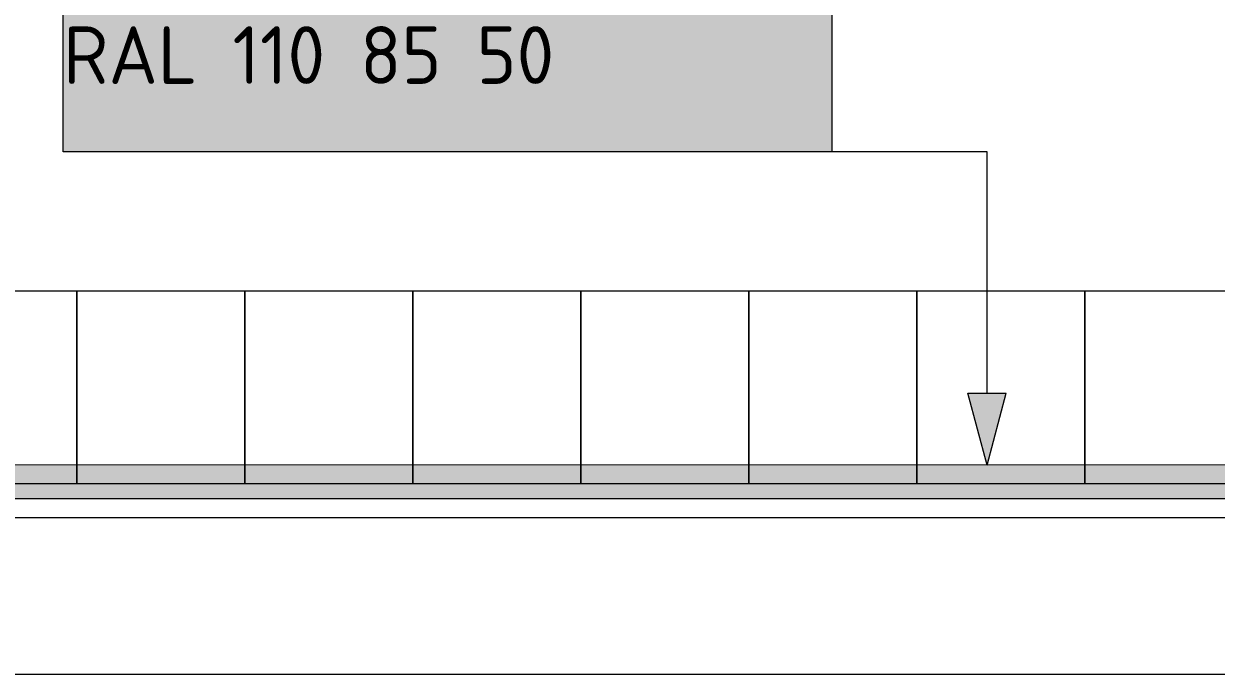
# Model space of a CAD drawing. Header units: millimetres. Extents: x 0 to 1189, y 0 to 841.
# Drawn here: x 262.12 to 286.95, y 490.37 to 503.91 of the extents above; entities that cross this region are included whole.
import ezdxf

# ---------------------------------------------------------------- set-up
doc = ezdxf.new("R2010")
doc.units = ezdxf.units.MM

msp = doc.modelspace()

# ---------------------------------------------------------------- hatches: boundary and pattern name
at = {"true_color": 0xffffff}
h = msp.add_hatch(color=7, dxfattribs=at)
h.dxf.hatch_style = 2
h.paths.add_polyline_path([(262.933402, 506.425544), (278.947426, 506.425544), (278.947426, 501.248536), (262.933402, 501.248536)])
at = {"true_color": 0x0077b0}
h = msp.add_hatch(color=144, dxfattribs=at)
h.dxf.hatch_style = 2
h.paths.add_polyline_path([(282.179431, 494.726527), (281.77943, 496.219529), (282.579432, 496.219529)])
at = {"true_color": 0xdcd214}
h = msp.add_hatch(color=52, dxfattribs=at)
h.dxf.hatch_style = 2
h.paths.add_polyline_path([(295.996452, 494.723527), (295.996452, 494.023525), (255.39839, 494.033525), (255.39839, 494.733527)])

# ---------------------------------------------------------------- linework, layer by layer
at = {"color": 144, "lineweight": 0, "true_color": 0x0077b0}
for points in [[(262.933402, 501.248536), (262.933402, 506.425544)], [(278.947426, 506.425544), (278.947426, 501.248536)], [(278.947426, 501.248536), (262.933402, 501.248536)], [(282.179431, 501.248536), (278.947426, 501.248536)], [(282.179431, 496.219529), (282.179431, 501.248536)], [(281.77943, 496.219529), (282.579432, 496.219529)], [(282.179431, 494.726527), (281.77943, 496.219529)], [(282.179431, 494.726527), (282.579432, 496.219529)]]:
    msp.add_lwpolyline(points, dxfattribs=at)
at = {"color": 253, "lineweight": 0, "true_color": 0x999999}
for points in [[(263.218402, 498.343532), (259.718397, 498.343532)], [(266.718407, 498.343532), (263.218402, 498.343532)], [(263.218402, 498.343532), (263.218402, 494.343526)], [(263.218402, 494.343526), (263.218402, 498.343532)], [(270.218413, 498.343532), (266.718407, 498.343532)], [(266.718407, 498.343532), (266.718407, 494.343526)], [(266.718407, 494.343526), (266.718407, 498.343532)], [(273.718418, 498.343532), (270.218413, 498.343532)], [(270.218413, 498.343532), (270.218413, 494.343526)], [(270.218413, 494.343526), (270.218413, 498.343532)], [(277.218424, 498.343532), (273.718418, 498.343532)], [(273.718418, 498.343532), (273.718418, 494.343526)], [(273.718418, 494.343526), (273.718418, 498.343532)], [(280.718429, 498.343532), (277.218424, 498.343532)], [(277.218424, 498.343532), (277.218424, 494.343526)], [(277.218424, 494.343526), (277.218424, 498.343532)], [(284.218434, 498.343532), (280.718429, 498.343532)], [(280.718429, 498.343532), (280.718429, 494.343526)], [(280.718429, 494.343526), (280.718429, 498.343532)], [(287.71844, 498.343532), (284.218434, 498.343532)], [(284.218434, 498.343532), (284.218434, 494.343526)], [(284.218434, 494.343526), (284.218434, 498.343532)], [(259.718397, 494.343526), (263.218402, 494.343526)], [(263.218402, 494.343526), (266.718407, 494.343526)], [(266.718407, 494.343526), (270.218413, 494.343526)], [(270.218413, 494.343526), (273.718418, 494.343526)], [(273.718418, 494.343526), (277.218424, 494.343526)], [(277.218424, 494.343526), (280.718429, 494.343526)], [(280.718429, 494.343526), (284.218434, 494.343526)], [(284.218434, 494.343526), (287.71844, 494.343526)]]:
    msp.add_lwpolyline(points, dxfattribs=at)
at = {"color": 7, "lineweight": 0}
for points in [[(295.296451, 494.723527), (255.39839, 494.733527)], [(300.276459, 494.023525), (239.514366, 494.023525)], [(255.39839, 494.033525), (296.696453, 494.023525)], [(301.07646, 493.623525), (240.279367, 493.623525)], [(198.085303, 490.37152), (863.72632, 490.37152)]]:
    msp.add_lwpolyline(points, dxfattribs=at)

# ---------------------------------------------------------------- texts
at = {"color": 144, "true_color": 0x0077b0, "insert": (262.933598, 503.863801), "char_height": 1.2, "attachment_point": 1}
msp.add_mtext('{\\fGOSTCommon|b0|i0|c0;RAL 110 85 50}', dxfattribs=at)

doc.saveas('drawing.dxf')
